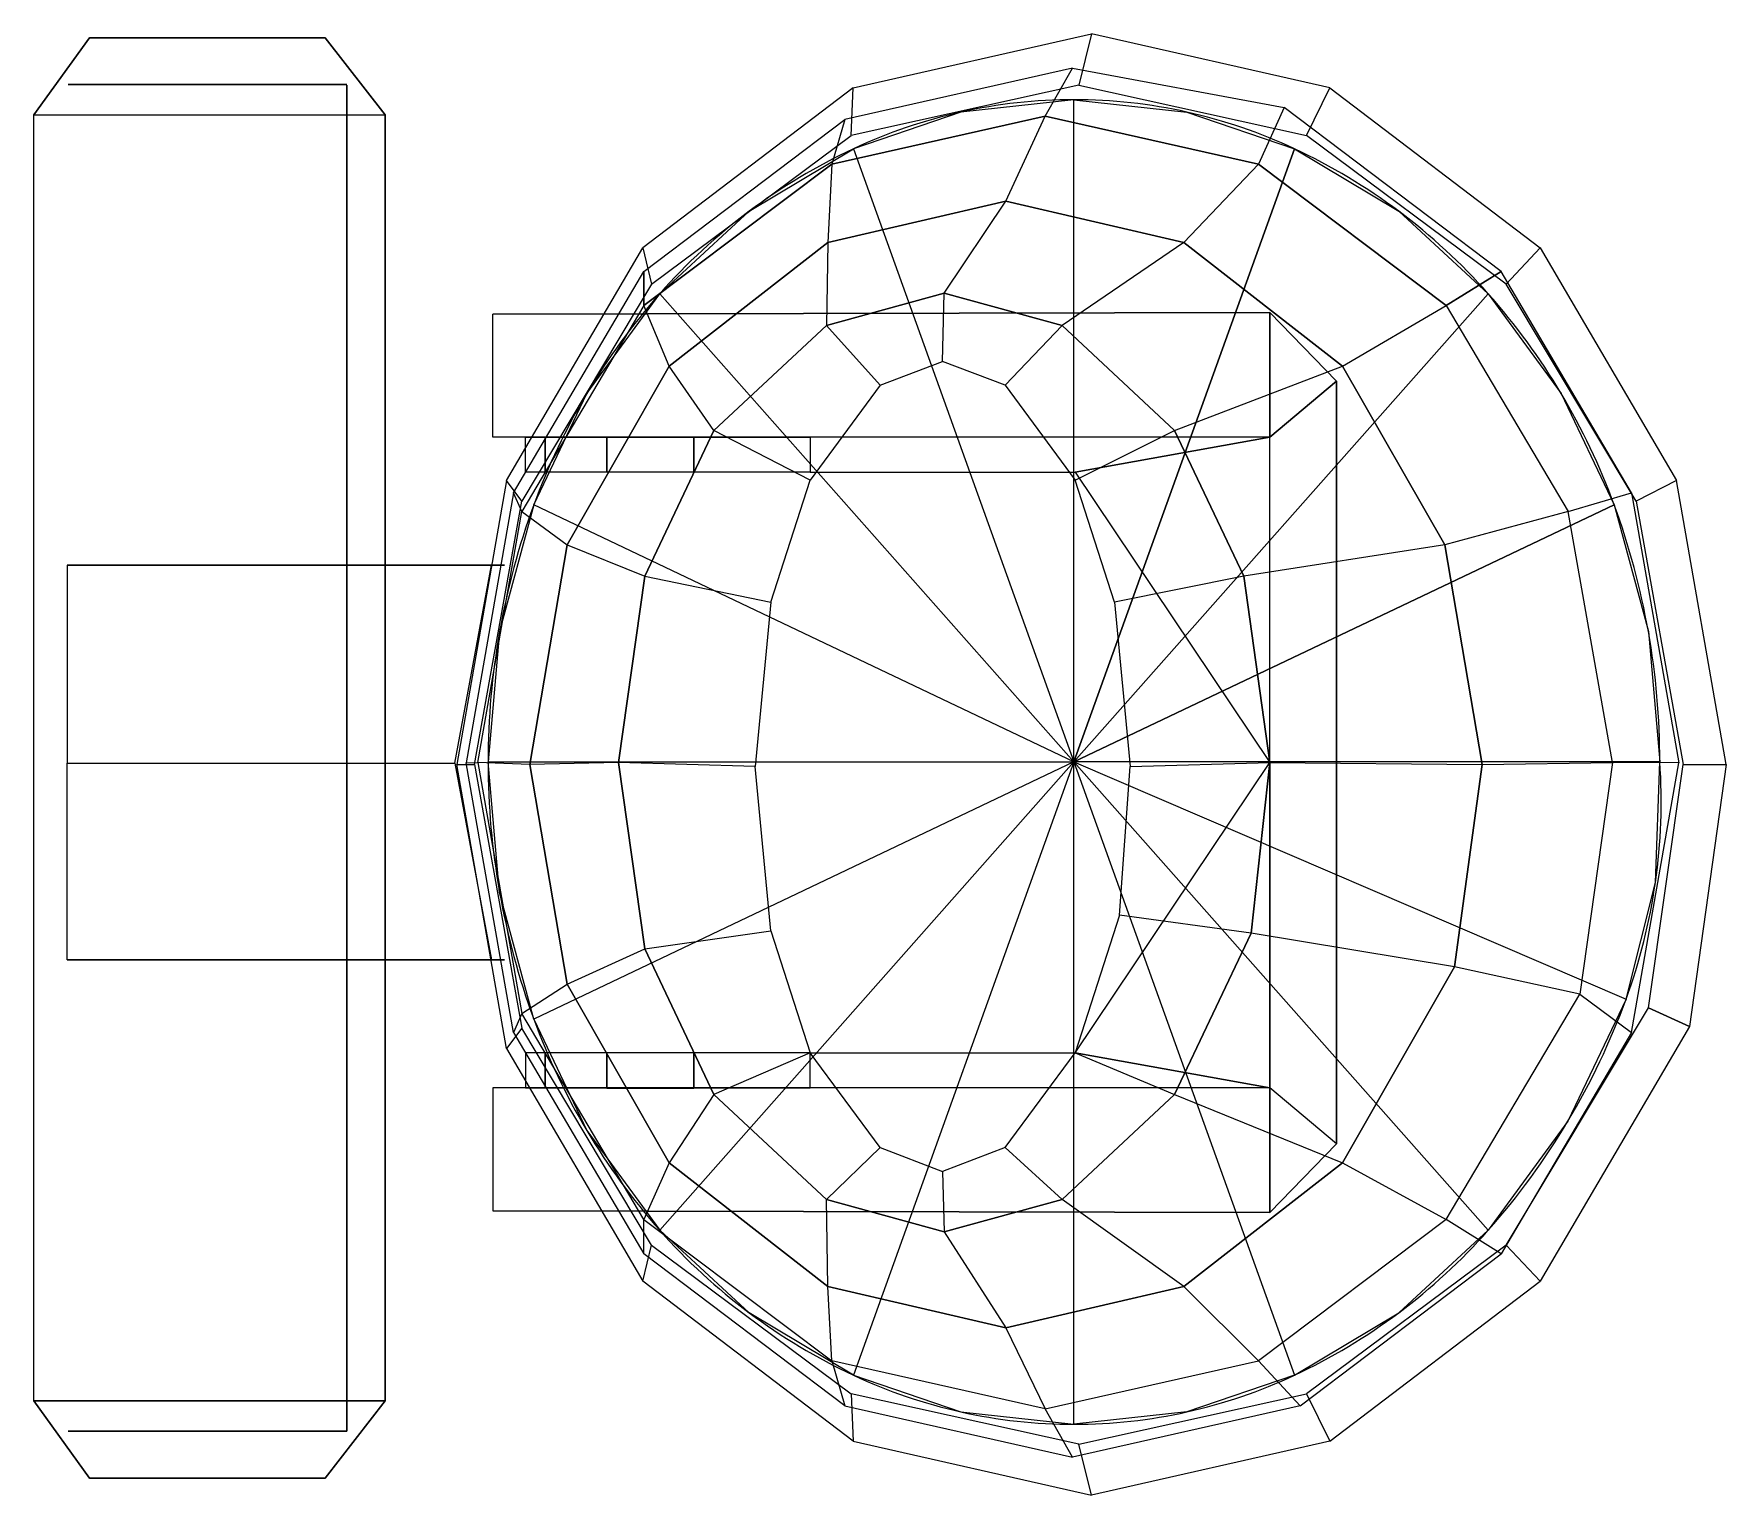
# Model space of a CAD drawing. Extents: x 15172 to 15904, y 7963 to 8595.
import ezdxf

# ---------------------------------------------------------------- set-up
doc = ezdxf.new("R2010")
doc.units = 0
doc.header["$LTSCALE"] = 100
doc.header["$MEASUREMENT"] = 0
doc.layers.add('3D', color=4, linetype='CONTINUOUS')

msp = doc.modelspace()

# ---------------------------------------------------------------- linework, layer by layer
at = {"layer": '3D', "elevation": 735}
msp.add_lwpolyline([(15621.76, 7993.89, 0.109924), (15717.05, 8015.1, 0.102515), (15800.74, 8077.7, 0.093525), (15860.28, 8177.54, 0.10524), (15874.88, 8280.05, 0.088029), (15855.18, 8391.11, 0.093525), (15800.74, 8482.39, 0.102515), (15717.05, 8545, 0.109924), (15621.76, 8566.2, 0.109924), (15526.46, 8545, 0.102515), (15442.77, 8482.39, 0.093525), (15388.34, 8391.11, 0.088029), (15368.63, 8280.05, 0.088029), (15388.34, 8168.98, 0.093525), (15442.77, 8077.7, 0.102515), (15526.46, 8015.1, 0.109924)], format="xyb", close=True, dxfattribs=at)
at = {"layer": '3D', "linetype": 'CONTINUOUS'}
for points in [[(15172.38, 8559.6, 1323), (15196.49, 8592.97, 1323), (15196.49, 8592.97, 1218), (15172.38, 8559.6, 1218)], [(15172.38, 8559.6, 1323), (15324.11, 8559.6, 1323), (15298.29, 8592.97, 1323), (15196.49, 8592.97, 1323)], [(15298.29, 8592.97, 1323), (15196.49, 8592.97, 1323), (15196.49, 8592.97, 1218), (15298.29, 8592.97, 1218)], [(15298.29, 8592.97, 1323), (15324.11, 8559.6, 1323), (15324.11, 8559.6, 1218), (15298.29, 8592.97, 1218)], [(15629.34, 8594.66, 616), (15623.92, 8572.51, 700), (15525.55, 8550.72, 700), (15526.39, 8571.36, 616)], [(15722.28, 8550.72, 700), (15732.29, 8571.36, 616), (15629.34, 8594.66, 616), (15623.92, 8572.51, 700)], [(15522.69, 8557.65, 616), (15517.09, 8538.39, 532), (15609.28, 8559.04, 532), (15621.12, 8579.82, 616)], [(15609.28, 8559.04, 532), (15621.12, 8579.82, 616), (15712.62, 8562.89, 616), (15701.48, 8538.39, 532)], [(15307.55, 8572.75, 1218), (15187.23, 8572.75, 1218), (15187.23, 8572.75, 714), (15307.55, 8572.75, 714)], [(15307.55, 7990.89, 1218), (15307.55, 8572.51, 1218), (15307.55, 8572.51, 714), (15307.55, 7990.89, 714)], [(15525.55, 8550.72, 700), (15526.39, 8571.36, 616), (15435.46, 8502.19, 616), (15439.3, 8486.51, 700)], [(15823.22, 8502.19, 616), (15808.53, 8486.51, 700), (15722.28, 8550.72, 700), (15732.29, 8571.36, 616)], [(15526.46, 8545, 735), (15621.76, 8280.05, 735), (15621.76, 8566.2, 735), (15572.94, 8560.84, 735)], [(15621.76, 8280.05, 735), (15621.76, 8566.2, 735), (15670.57, 8560.84, 735), (15717.05, 8545, 735)], [(15712.62, 8562.89, 616), (15701.48, 8538.39, 532), (15782.63, 8477.26, 532), (15806.34, 8491.93, 616)], [(15324.11, 8004.04, 1323), (15172.38, 8004.04, 1323), (15172.38, 8559.6, 1323), (15324.11, 8559.6, 1323)], [(15324.11, 8004.04, 1323), (15324.11, 8559.6, 1323), (15324.11, 8559.6, 1218), (15324.11, 8004.04, 1218)], [(15435.94, 8477.26, 532), (15435.9, 8491.93, 616), (15522.69, 8557.65, 616), (15517.09, 8538.39, 532)], [(15592.34, 8522.39, 448), (15609.28, 8559.04, 532), (15517.09, 8538.39, 532), (15515.41, 8504.55, 448)], [(15701.48, 8538.39, 532), (15669.28, 8504.55, 448), (15592.34, 8522.39, 448), (15609.28, 8559.04, 532)], [(15442.77, 8482.39, 735), (15481.41, 8517.98, 735), (15526.46, 8545, 735), (15621.76, 8280.05, 735)], [(15621.76, 8280.05, 735), (15717.05, 8545, 735), (15762.11, 8517.98, 735), (15800.74, 8482.39, 735)], [(15517.09, 8538.39, 532), (15515.41, 8504.55, 448), (15446.87, 8451.09, 448), (15435.94, 8477.26, 532)], [(15737.81, 8451.09, 448), (15782.63, 8477.26, 532), (15701.48, 8538.39, 532), (15669.28, 8504.55, 448)], [(15565.72, 8482.63, 378), (15592.34, 8522.39, 448), (15515.41, 8504.55, 448), (15514.78, 8468.58, 378)], [(15669.28, 8504.55, 448), (15616.66, 8468.58, 378), (15565.72, 8482.63, 378), (15592.34, 8522.39, 448)], [(15515.41, 8504.55, 448), (15514.78, 8468.58, 378), (15466.21, 8423.23, 378), (15446.87, 8451.09, 448)], [(15665.23, 8423.23, 378), (15737.81, 8451.09, 448), (15669.28, 8504.55, 448), (15616.66, 8468.58, 378)], [(15383.14, 8392.79, 700), (15376.56, 8401.73, 616), (15435.46, 8502.19, 616), (15439.3, 8486.51, 700)], [(15882.12, 8401.73, 616), (15864.7, 8392.79, 700), (15808.53, 8486.51, 700), (15823.22, 8502.19, 616)], [(15383.25, 8388.28, 532), (15379.62, 8396.38, 616), (15435.9, 8491.93, 616), (15435.94, 8477.26, 532)], [(15835.32, 8388.28, 532), (15862.62, 8396.38, 616), (15806.34, 8491.93, 616), (15782.63, 8477.26, 532)], [(15621.76, 8280.05, 735), (15388.34, 8391.11, 735), (15411.29, 8439.29, 735), (15442.77, 8482.39, 735)], [(15565.02, 8453.13, 350), (15565.72, 8482.63, 378), (15514.78, 8468.58, 378), (15538.06, 8442.82, 350)], [(15616.66, 8468.58, 378), (15591.99, 8442.82, 350), (15565.02, 8453.13, 350), (15565.72, 8482.63, 378)], [(15621.76, 8280.05, 735), (15800.74, 8482.39, 735), (15832.23, 8439.29, 735), (15855.18, 8391.11, 735)], [(15370.63, 8473.53, 70), (15706.44, 8474.26, 70), (15706.44, 8474.26), (15370.63, 8473.53)], [(15706.44, 8420.44, 70), (15370.63, 8420.44, 70), (15370.63, 8473.53, 70), (15706.44, 8474.26, 70)], [(15446.87, 8451.09, 448), (15435.94, 8477.26, 532), (15383.25, 8388.28, 532), (15402.75, 8373.89, 448)], [(15706.44, 8474.26, 70), (15735.22, 8444.55, 70), (15735.22, 8444.55), (15706.44, 8474.26)], [(15706.44, 8420.44, 70), (15706.44, 8474.26, 70), (15735.22, 8444.55, 70)], [(15835.32, 8388.28, 532), (15781.94, 8373.89, 448), (15737.81, 8451.09, 448), (15782.63, 8477.26, 532)], [(15514.78, 8468.58, 378), (15538.06, 8442.82, 350), (15507.75, 8401.87, 350), (15466.21, 8423.23, 378)], [(15622.3, 8401.87, 350), (15665.23, 8423.23, 378), (15616.66, 8468.58, 378), (15591.99, 8442.82, 350)], [(15466.21, 8423.23, 378), (15446.87, 8451.09, 448), (15402.75, 8373.89, 448), (15436.33, 8360.28, 378)], [(15781.94, 8373.89, 448), (15695.11, 8360.28, 378), (15665.23, 8423.23, 378), (15737.81, 8451.09, 448)], [(15706.44, 8139.22, 70), (15706.44, 8420.44, 70), (15735.22, 8444.55, 70), (15735.22, 8115.11, 70)], [(15735.22, 8444.55, 70), (15735.22, 8115.11, 70), (15735.22, 8115.11), (15735.22, 8444.55)], [(15507.75, 8401.87, 350), (15466.21, 8423.23, 378), (15436.33, 8360.28, 378), (15490.77, 8349.13, 350)], [(15695.11, 8360.28, 378), (15639.28, 8349.13, 350), (15622.3, 8401.87, 350), (15665.23, 8423.23, 378)], [(15393.36, 8405.27, 532), (15384.85, 8405.27, 616), (15384.85, 8420.44, 70), (15393.36, 8420.44, 70)], [(15419.99, 8405.27, 448), (15393.36, 8405.27, 532), (15393.36, 8420.44, 70), (15419.99, 8420.46, 70)], [(15457.52, 8405.27, 378), (15419.99, 8405.27, 448), (15419.99, 8420.46, 70), (15457.52, 8420.46, 70)], [(15507.75, 8405.27, 350), (15457.52, 8405.27, 378), (15457.52, 8420.46, 70), (15507.74, 8420.44, 70)], [(15507.75, 8405.27, 350), (15622.3, 8405.27, 350), (15706.44, 8420.44, 70), (15507.74, 8420.44, 70)], [(15622.3, 8405.27, 350), (15706.44, 8279.83, 378), (15706.44, 8279.83, 70), (15706.44, 8420.44, 70)], [(15355.15, 8278.96, 616), (15362.83, 8278.9, 700), (15383.14, 8392.79, 700), (15376.56, 8401.73, 616)], [(15885, 8278.9, 700), (15903.53, 8278.96, 616), (15882.12, 8401.73, 616), (15864.7, 8392.79, 700)], [(15359.18, 8279.75, 616), (15364.14, 8279.83, 532), (15383.25, 8388.28, 532), (15379.62, 8396.38, 616)], [(15883.06, 8279.75, 616), (15854.43, 8279.83, 532), (15835.32, 8388.28, 532), (15862.62, 8396.38, 616)], [(15383.25, 8388.28, 532), (15402.75, 8373.89, 448), (15386.61, 8278.96, 448), (15364.14, 8279.83, 532)], [(15368.63, 8280.05, 735), (15621.76, 8280.05, 735), (15388.34, 8391.11, 735), (15373.6, 8336.45, 735)], [(15855.18, 8391.11, 735), (15869.92, 8336.45, 735), (15874.88, 8280.05, 735), (15621.76, 8280.05, 735)], [(15798.07, 8278.96, 448), (15854.43, 8279.83, 532), (15835.32, 8388.28, 532), (15781.94, 8373.89, 448)], [(15402.75, 8373.89, 448), (15436.33, 8360.28, 378), (15424.99, 8279.83, 378), (15386.61, 8278.96, 448)], [(15706.44, 8279.83, 378), (15798.07, 8278.96, 448), (15781.94, 8373.89, 448), (15695.11, 8360.28, 378)], [(15186.75, 8365.15, 700), (15186.75, 8365.15, 616), (15375.74, 8365.15, 616), (15375.74, 8365.15, 700)], [(15375.74, 8365.15, 350), (15375.74, 8365.15, 616), (15186.75, 8365.15, 616)], [(15186.75, 8365.15, 700), (15186.75, 8279.51, 700), (15354.31, 8279.51, 700), (15370.14, 8365.15, 700)], [(15436.33, 8360.28, 378), (15490.77, 8349.13, 350), (15484.02, 8278.13, 350), (15424.99, 8279.83, 378)], [(15646.02, 8278.13, 350), (15706.44, 8279.83, 378), (15695.11, 8360.28, 378), (15639.28, 8349.13, 350)], [(15370.14, 8194.51, 700), (15186.75, 8194.51, 700), (15186.75, 8279.51, 700), (15354.31, 8279.51, 700)], [(15383.14, 8165.01, 700), (15376.56, 8156.2, 616), (15355.15, 8278.96, 616), (15362.83, 8278.9, 700)], [(15383.25, 8171.37, 532), (15379.62, 8163.13, 616), (15359.18, 8279.75, 616), (15364.14, 8279.83, 532)], [(15386.61, 8278.96, 448), (15364.14, 8279.83, 532), (15383.25, 8171.37, 532), (15402.75, 8184.04, 448)], [(15388.34, 8168.98, 735), (15373.6, 8223.65, 735), (15368.63, 8280.05, 735), (15621.76, 8280.05, 735)], [(15424.99, 8279.83, 378), (15386.61, 8278.96, 448), (15402.75, 8184.04, 448), (15436.33, 8199.37, 378)], [(15442.77, 8077.7, 735), (15621.76, 8280.05, 735), (15388.34, 8168.98, 735), (15411.29, 8120.8, 735)], [(15484.02, 8278.13, 350), (15424.99, 8279.83, 378), (15436.33, 8199.37, 378), (15490.77, 8207.13, 350)], [(15526.46, 8015.1, 735), (15481.41, 8042.11, 735), (15442.77, 8077.7, 735), (15621.76, 8280.05, 735)], [(15621.76, 7993.89, 735), (15621.76, 8280.05, 735), (15526.46, 8015.1, 735), (15572.94, 7999.25, 735)], [(15874.88, 8280.05, 735), (15621.76, 8280.05, 735), (15860.28, 8177.54, 735), (15872.98, 8228.02, 735)], [(15860.28, 8177.54, 735), (15835.18, 8124.84, 735), (15800.74, 8077.7, 735), (15621.76, 8280.05, 735)], [(15800.74, 8077.7, 735), (15621.76, 8280.05, 735), (15717.05, 8015.1, 735), (15762.11, 8042.11, 735)], [(15717.05, 8015.1, 735), (15670.57, 7999.25, 735), (15621.76, 7993.89, 735), (15621.76, 8280.05, 735)], [(15622.3, 8154.38, 350), (15706.44, 8279.83, 378), (15706.44, 8279.83, 70), (15706.44, 8139.22, 70)], [(15698.33, 8206.15, 378), (15641.46, 8213.9, 350), (15646.02, 8278.13, 350), (15706.44, 8279.83, 378)], [(15786.19, 8191.48, 448), (15698.33, 8206.15, 378), (15706.44, 8279.83, 378), (15798.07, 8278.96, 448)], [(15798.07, 8278.96, 448), (15854.43, 8279.83, 532), (15840.28, 8179.75, 532), (15786.19, 8191.48, 448)], [(15840.28, 8179.75, 532), (15862.62, 8163.13, 616), (15883.06, 8279.75, 616), (15854.43, 8279.83, 532)], [(15887.7, 8165.73, 616), (15869.94, 8173.77, 700), (15885, 8278.9, 700), (15903.53, 8278.96, 616)], [(15622.3, 8154.38, 350), (15665.23, 8136.43, 378), (15698.33, 8206.15, 378), (15641.46, 8213.9, 350)], [(15436.33, 8199.37, 378), (15490.77, 8207.13, 350), (15507.75, 8154.38, 350), (15466.21, 8136.43, 378)], [(15665.23, 8136.43, 378), (15737.81, 8106.84, 448), (15786.19, 8191.48, 448), (15698.33, 8206.15, 378)], [(15402.75, 8184.04, 448), (15436.33, 8199.37, 378), (15466.21, 8136.43, 378), (15446.87, 8106.84, 448)], [(15375.74, 8194.51, 350), (15375.74, 8194.51, 616), (15186.75, 8194.51, 616)], [(15186.75, 8194.51, 700), (15186.75, 8194.51, 616), (15375.74, 8194.51, 616), (15375.74, 8194.51, 700)], [(15840.28, 8179.75, 532), (15786.19, 8191.48, 448), (15737.81, 8106.84, 448), (15782.63, 8082.4, 532)], [(15383.25, 8171.37, 532), (15402.75, 8184.04, 448), (15446.87, 8106.84, 448), (15435.94, 8082.4, 532)], [(15840.28, 8179.75, 532), (15862.62, 8163.13, 616), (15806.34, 8067.58, 616), (15782.63, 8082.4, 532)], [(15435.9, 8067.58, 616), (15435.94, 8082.4, 532), (15383.25, 8171.37, 532), (15379.62, 8163.13, 616)], [(15823.22, 8055.74, 616), (15808.53, 8071.29, 700), (15869.94, 8173.77, 700), (15887.7, 8165.73, 616)], [(15435.46, 8055.74, 616), (15439.3, 8071.29, 700), (15383.14, 8165.01, 700), (15376.56, 8156.2, 616)], [(15393.36, 8154.38, 532), (15384.85, 8154.38, 616), (15384.85, 8139.22, 70), (15393.36, 8139.22, 70)], [(15419.99, 8154.38, 448), (15393.36, 8154.38, 532), (15393.36, 8139.22, 70), (15419.99, 8139.19, 70)], [(15457.52, 8154.38, 378), (15419.99, 8154.38, 448), (15419.99, 8139.19, 70), (15457.52, 8139.19, 70)], [(15507.75, 8154.38, 350), (15457.52, 8154.38, 378), (15457.52, 8139.19, 70), (15507.74, 8139.22, 70)], [(15507.75, 8154.38, 350), (15466.21, 8136.43, 378), (15514.78, 8091.08, 378), (15538.06, 8113.43, 350)], [(15507.75, 8154.38, 350), (15622.3, 8154.38, 350), (15706.44, 8139.22, 70), (15507.74, 8139.22, 70)], [(15616.66, 8091.08, 378), (15591.99, 8113.43, 350), (15622.3, 8154.38, 350), (15665.23, 8136.43, 378)], [(15706.44, 8139.22, 70), (15370.63, 8139.22, 70), (15370.63, 8086.12, 70), (15706.44, 8085.39, 70)], [(15706.44, 8139.22, 70), (15706.44, 8085.39, 70), (15735.22, 8115.11, 70)], [(15466.21, 8136.43, 378), (15446.87, 8106.84, 448), (15515.41, 8053.38, 448), (15514.78, 8091.08, 378)], [(15669.28, 8053.38, 448), (15616.66, 8091.08, 378), (15665.23, 8136.43, 378), (15737.81, 8106.84, 448)], [(15514.78, 8091.08, 378), (15538.06, 8113.43, 350), (15565.02, 8103.13, 350), (15565.72, 8077.03, 378)], [(15565.02, 8103.13, 350), (15565.72, 8077.03, 378), (15616.66, 8091.08, 378), (15591.99, 8113.43, 350)], [(15706.44, 8085.39, 70), (15735.22, 8115.11, 70), (15735.22, 8115.11), (15706.44, 8085.39)], [(15446.87, 8106.84, 448), (15435.94, 8082.4, 532), (15517.09, 8021.27, 532), (15515.41, 8053.38, 448)], [(15737.81, 8106.84, 448), (15782.63, 8082.4, 532), (15701.48, 8021.27, 532), (15669.28, 8053.38, 448)], [(15515.41, 8053.38, 448), (15514.78, 8091.08, 378), (15565.72, 8077.03, 378), (15592.34, 8035.54, 448)], [(15565.72, 8077.03, 378), (15592.34, 8035.54, 448), (15669.28, 8053.38, 448), (15616.66, 8091.08, 378)], [(15370.63, 8086.12, 70), (15706.44, 8085.39, 70), (15706.44, 8085.39), (15370.63, 8086.12)], [(15517.09, 8021.27, 532), (15522.69, 8001.86, 616), (15435.9, 8067.58, 616), (15435.94, 8082.4, 532)], [(15806.34, 8067.58, 616), (15782.63, 8082.4, 532), (15701.48, 8021.27, 532), (15719.54, 8001.86, 616)], [(15525.55, 8007.08, 700), (15526.39, 7986.57, 616), (15435.46, 8055.74, 616), (15439.3, 8071.29, 700)], [(15823.22, 8055.74, 616), (15808.53, 8071.29, 700), (15722.28, 8007.08, 700), (15732.29, 7986.57, 616)], [(15592.34, 8035.54, 448), (15609.28, 8000.62, 532), (15517.09, 8021.27, 532), (15515.41, 8053.38, 448)], [(15701.48, 8021.27, 532), (15669.28, 8053.38, 448), (15592.34, 8035.54, 448), (15609.28, 8000.62, 532)], [(15621.12, 7979.69, 616), (15609.28, 8000.62, 532), (15517.09, 8021.27, 532), (15522.69, 8001.86, 616)], [(15701.48, 8021.27, 532), (15719.54, 8001.86, 616), (15621.12, 7979.69, 616), (15609.28, 8000.62, 532)], [(15629.34, 7963.27, 616), (15623.92, 7985.29, 700), (15525.55, 8007.08, 700), (15526.39, 7986.57, 616)], [(15722.28, 8007.08, 700), (15732.29, 7986.57, 616), (15629.34, 7963.27, 616), (15623.92, 7985.29, 700)], [(15172.38, 8004.04, 1323), (15324.11, 8004.04, 1323), (15298.29, 7970.68, 1323), (15196.49, 7970.68, 1323)], [(15172.38, 8004.04, 1323), (15196.49, 7970.68, 1323), (15196.49, 7970.68, 1218), (15172.38, 8004.04, 1218)], [(15298.29, 7970.68, 1323), (15324.11, 8004.04, 1323), (15324.11, 8004.04, 1218), (15298.29, 7970.68, 1218)], [(15307.55, 7990.89, 1218), (15187.23, 7990.89, 1218), (15187.23, 7990.89, 714), (15307.55, 7990.89, 714)], [(15298.29, 7970.68, 1323), (15196.49, 7970.68, 1323), (15196.49, 7970.68, 1218), (15298.29, 7970.68, 1218)]]:
    msp.add_3dface(points, dxfattribs=at)

doc.saveas('drawing.dxf')
